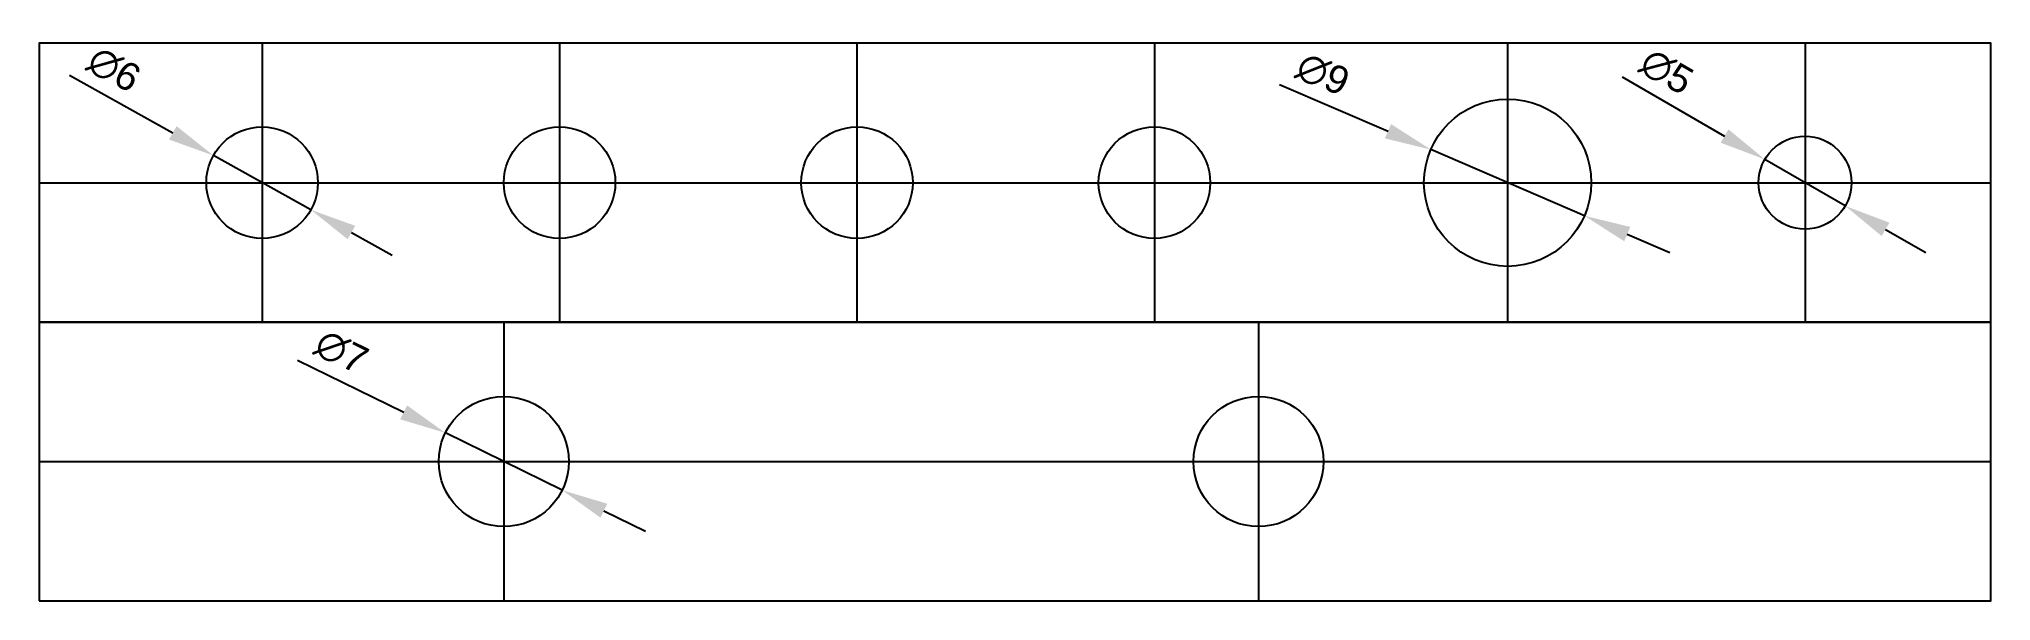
# Model space of a CAD drawing. Header units: millimetres. Extents: x 0 to 105, y 0 to 30.
import ezdxf

# ---------------------------------------------------------------- set-up
doc = ezdxf.new("R2010")
doc.units = ezdxf.units.MM
for name, color, linetype in [('Case', 7, 'Continuous'), ('Guide', 7, 'Continuous'), ('Hole', 3, 'Continuous')]:
    doc.layers.add(name, color=color, linetype=linetype)
doc.styles.get("Standard").update_dxf_attribs({"font": 'arial.ttf'})
doc.dimstyles.new('Copy of ISO-25', dxfattribs={"dimtxt": 1.5, "dimasz": 2.5, "dimexe": 1.25, "dimexo": 0.625, "dimtad": 1, "dimtxsty": 'Standard', "dimcen": 2.5, "dimadec": 0, "dimazin": 0, "dimtfac": 1, "dimtmove": 0, "dimatfit": 3, "dimfxl": 1, "dimarcsym": 0})

# ---------------------------------------------------------------- blocks, each defined once
blk = doc.blocks.new('*U2')
at = {"layer": 'Hole'}
blk.add_circle((0, 0), 3, dxfattribs=at)
blk = doc.blocks.new('*U3')
at = {"layer": 'Hole', "color": 0, "linetype": 'ByBlock', "lineweight": -2, "transparency": 16777216}
for p in [(0, 0), (16, 0), (32, 0), (48, 0)]:
    blk.add_blockref('*U2', p, dxfattribs=at)
blk = doc.blocks.new('*D10')
at = {"layer": 'Defpoints', "color": 0, "transparency": 16777216}
for p in [(9.38, 23.96), (14.62, 21.04)]:
    blk.add_point(p, dxfattribs=at)
at = {"layer": 'Guide', "color": 0, "lineweight": -2, "transparency": 16777216}
for p, q in [((1.64, 28.28), (7.2, 25.18)), ((14.62, 21.04), (9.38, 23.96)), ((16.8, 19.82), (18.99, 18.6))]:
    blk.add_line(p, q, dxfattribs=at)
at = {"layer": 'Guide', "color": 0, "transparency": 16777216}
for points in [[(7.4, 25.54), (6.99, 24.82), (9.38, 23.96)], [(17.01, 20.18), (16.6, 19.46), (14.62, 21.04)]]:
    blk.add_solid(points, dxfattribs=at)
at = {"layer": 'Guide', "color": 0, "transparency": 16777216, "insert": (4.03, 28.59), "char_height": 1.5, "attachment_point": 5, "rotation": 330.831}
blk.add_mtext('∅6', dxfattribs=at)
blk = doc.blocks.new('*D11')
at = {"layer": 'Defpoints', "color": 0, "transparency": 16777216}
for p in [(74.87, 24.28), (83.13, 20.72)]:
    blk.add_point(p, dxfattribs=at)
at = {"layer": 'Guide', "color": 0, "lineweight": -2, "transparency": 16777216}
for p, q in [((66.72, 27.78), (72.57, 25.27)), ((83.13, 20.72), (74.87, 24.28)), ((85.43, 19.73), (87.73, 18.75))]:
    blk.add_line(p, q, dxfattribs=at)
at = {"layer": 'Guide', "color": 0, "transparency": 16777216}
for points in [[(72.73, 25.65), (72.4, 24.88), (74.87, 24.28)], [(85.6, 20.12), (85.27, 19.35), (83.13, 20.72)]]:
    blk.add_solid(points, dxfattribs=at)
at = {"layer": 'Guide', "color": 0, "transparency": 16777216, "insert": (69.06, 28.33), "char_height": 1.5, "attachment_point": 5, "rotation": 336.7291}
blk.add_mtext('∅9', dxfattribs=at)
blk = doc.blocks.new('*D12')
at = {"layer": 'Defpoints', "color": 0, "transparency": 16777216}
for p in [(92.84, 23.75), (97.16, 21.25)]:
    blk.add_point(p, dxfattribs=at)
at = {"layer": 'Guide', "color": 0, "lineweight": -2, "transparency": 16777216}
for p, q in [((85.16, 28.2), (90.67, 25.01)), ((97.16, 21.25), (92.84, 23.75)), ((99.33, 19.99), (101.49, 18.74))]:
    blk.add_line(p, q, dxfattribs=at)
at = {"layer": 'Guide', "color": 0, "transparency": 16777216}
for points in [[(90.88, 25.37), (90.46, 24.65), (92.84, 23.75)], [(99.54, 20.35), (99.12, 19.63), (97.16, 21.25)]]:
    blk.add_solid(points, dxfattribs=at)
at = {"layer": 'Guide', "color": 0, "transparency": 16777216, "insert": (87.55, 28.47), "char_height": 1.5, "attachment_point": 5, "rotation": 329.9158}
blk.add_mtext('∅5', dxfattribs=at)
blk = doc.blocks.new('*D13')
at = {"layer": 'Defpoints', "color": 0, "transparency": 16777216}
for p in [(21.86, 9.04), (28.14, 5.96)]:
    blk.add_point(p, dxfattribs=at)
at = {"layer": 'Guide', "color": 0, "lineweight": -2, "transparency": 16777216}
for p, q in [((13.9, 12.96), (19.62, 10.15)), ((28.14, 5.96), (21.86, 9.04)), ((30.38, 4.85), (32.63, 3.75))]:
    blk.add_line(p, q, dxfattribs=at)
at = {"layer": 'Guide', "color": 0, "transparency": 16777216}
for points in [[(19.8, 10.52), (19.43, 9.77), (21.86, 9.04)], [(30.57, 5.23), (30.2, 4.48), (28.14, 5.96)]]:
    blk.add_solid(points, dxfattribs=at)
at = {"layer": 'Guide', "color": 0, "transparency": 16777216, "insert": (16.27, 13.39), "char_height": 1.5, "attachment_point": 5, "rotation": 333.8159}
blk.add_mtext('∅7', dxfattribs=at)

msp = doc.modelspace()

# ---------------------------------------------------------------- linework, layer by layer
at = {"layer": 'Case'}
for points in [[(0, 15), (105, 15), (105, 30), (0, 30)], [(0, 0), (105, 0), (105, 15), (0, 15)]]:
    msp.add_lwpolyline(points, close=True, dxfattribs=at)
at = {"layer": 'Guide'}
for p, q in [((12, 30), (12, 15)), ((28, 30), (28, 15)), ((44, 30), (44, 15)), ((60, 30), (60, 15)), ((79, 30), (79, 15)), ((95, 30), (95, 15)), ((0, 22.5), (105, 22.5)), ((25, 15), (25, 0)), ((65.6, 15), (65.6, 0)), ((0, 7.5), (105, 7.5))]:
    msp.add_line(p, q, dxfattribs=at)
at = {"layer": 'Hole'}
for centre, radius in [((79, 22.5), 4.5), ((95, 22.5), 2.5), ((25, 7.5), 3.5), ((65.6, 7.5), 3.5)]:
    msp.add_circle(centre, radius, dxfattribs=at)

# ---------------------------------------------------------------- block references
msp.add_blockref('*U3', (12, 22.5), dxfattribs=at)

# ---------------------------------------------------------------- dimensions: what is measured, and where the dimension line sits
at = {"layer": 'Guide'}
for p1, p2, picture, middle in [((14.62, 21.038), (9.38, 23.962), '*D10', (4.026, 28.592)), ((83.134, 20.722), (74.866, 24.278), '*D11', (69.062, 28.334)), ((97.163, 21.247), (92.837, 23.753), '*D12', (87.551, 28.471)), ((28.141, 5.956), (21.859, 9.044), '*D13', (16.27, 13.389))]:
    dim = msp.add_diameter_dim_2p(p1=p1, p2=p2, dimstyle='Copy of ISO-25', dxfattribs=at)
    dim.commit()
    dim.dimension.update_dxf_attribs({"geometry": picture, "text_midpoint": middle})

doc.saveas('drawing.dxf')
